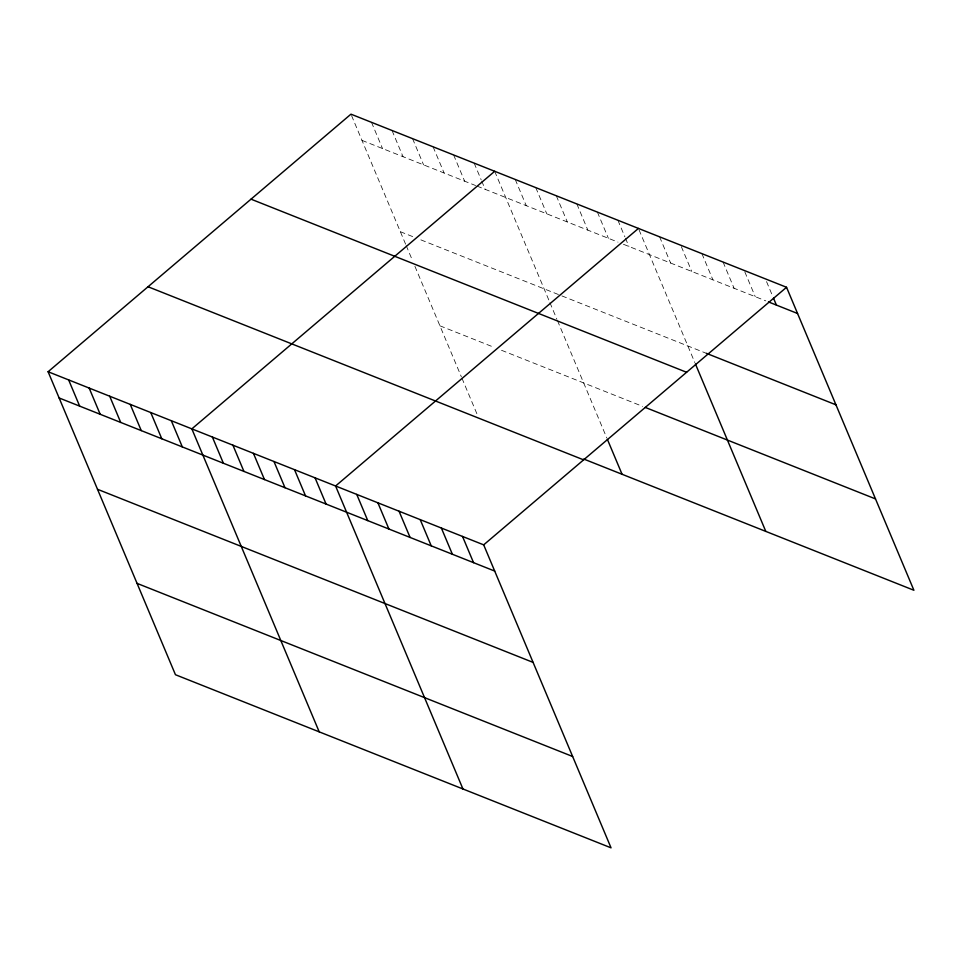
<?xml version="1.0" encoding="UTF-8"?>
<svg xmlns="http://www.w3.org/2000/svg" width="962" height="962" viewBox="0 0 962 962"><rect width="100%" height="100%" fill="white"/><g stroke="black" fill="none" stroke-linecap="round" stroke-linejoin="round"><path stroke-width="0.72" stroke-dasharray="4.81 3.61" d="M361.977 140.38L475.601 185.534M476.972 186.075L617.977 242.111M623.448 244.288L765.824 300.878M400.372 231.71L414.057 237.145M420.899 239.875L560.533 295.37M561.904 295.911L706.361 353.319M439.923 325.805L494.684 347.571M501.527 350.288L642.532 406.337M766.546 281.625L772.342 295.43M744.804 271.849L755.242 296.669M723.075 262.061L734.09 288.263M701.911 253.643L712.926 279.858M681.337 246.621L691.774 271.452M659.595 236.832L670.622 263.035M639.021 229.798L694.829 362.566M617.905 220.262L624.867 236.808M625.444 238.191L628.932 246.464M597.378 212.097L608.393 238.311M576.839 203.944L587.854 230.146M556.301 195.779L567.327 221.981M535.774 187.614L546.789 213.829M515.235 179.461L526.25 205.664M494.696 171.296L549.35 301.286M549.927 302.669L556.914 319.276M557.491 320.671L606.818 438.011M474.17 163.131L481.12 179.69M481.709 181.072L485.185 189.346M453.631 154.978L464.646 181.181M433.092 146.813L444.119 173.016M412.566 138.648L423.581 164.863M392.027 130.495L403.042 156.698M371.5 122.33L382.515 148.533M351.539 115.548L405.603 244.168M406.18 245.55L412.59 260.774M414.911 266.306L461.375 376.851M461.94 378.198L477.753 415.8"/><path stroke-width="1.44" d="M48.1 371.741L483.682 544.853L611.038 847.835L175.457 674.723L48.1 371.741L350.962 114.165L786.543 287.277L913.9 590.259L583.73 459.03M494.696 171.296L191.847 428.872L319.204 731.841M638.443 228.427L335.582 486.002L462.938 788.972M483.682 544.853L786.543 287.277M768.47 301.924L797.558 313.492M706.361 353.319L835.954 404.822M251.022 199.17L686.603 372.282M645.274 407.419L875.504 498.917M148.04 286.748L583.621 459.86M59.115 397.955L494.696 571.067M97.511 489.285L533.092 662.397M137.061 583.381L572.643 756.493M773.508 298.184L776.406 305.074M695.418 363.949L765.8 531.397M607.383 439.345L622.065 474.266M462.53 536.447L473.544 562.662M441.366 528.042L452.38 554.244M420.214 519.636L431.229 545.839M399.05 511.219L410.077 537.433M377.898 502.813L388.913 529.028M356.746 494.408L367.761 520.61M315.055 477.837L326.07 504.04M294.516 469.672L305.531 495.887M273.978 461.519L284.992 487.722M253.451 453.355L264.466 479.557M232.912 445.19L243.927 471.404M212.374 437.037L223.388 463.239M171.308 420.707L182.323 446.921M150.769 412.554L161.784 438.756M130.243 404.389L141.258 430.591M109.704 396.224L120.719 422.438M89.165 388.071L100.18 414.273M68.639 379.906L79.654 406.108"/></g></svg>
